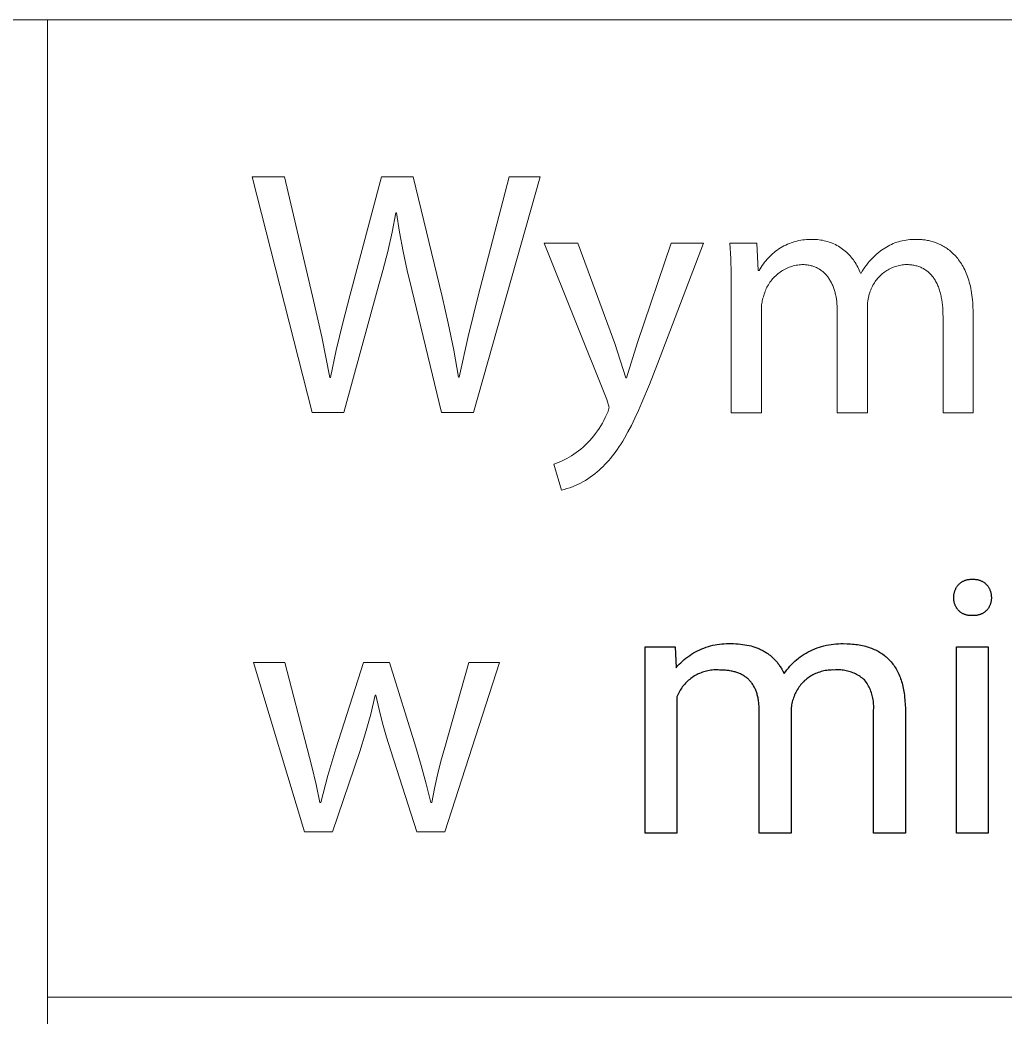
# Model space of a CAD drawing. Header units: millimetres. Extents: x 1383 to 4664, y -160 to 2132.
# Drawn here: x 4371.7 to 4464.2, y 113.3 to 206.8 of the extents above; entities that cross this region are included whole.
import ezdxf

# ---------------------------------------------------------------- set-up
doc = ezdxf.new("R2010")
doc.units = ezdxf.units.MM
doc.header["$MEASUREMENT"] = 0
doc.layers.add('Domyślny', color=7, linetype='Continuous', true_color=0x000000)

msp = doc.modelspace()

# ---------------------------------------------------------------- linework, layer by layer
at = {"layer": 'Domyślny', "color": 18, "lineweight": 15, "true_color": 0x000000}
for p, q in [((4660.842, 206.844), (3424.001, 206.844)), ((4374.302, -68.258), (4374.302, 206.847)), ((4399.141, 170.002), (4393.514, 192.138)), ((4393.514, 192.138), (4396.541, 192.138)), ((4396.541, 192.138), (4399.163, 180.939)), ((4402.681, 180.971), (4405.642, 192.138)), ((4405.642, 192.138), (4408.625, 192.138)), ((4408.625, 192.138), (4411.323, 180.906)), ((4420.545, 192.138), (4414.273, 170.002)), ((4414.7, 180.971), (4417.617, 192.138)), ((4417.617, 192.138), (4420.545, 192.138)), ((4406.986, 188.751), (4406.633, 186.931)), ((4407.062, 188.751), (4406.986, 188.751)), ((4407.342, 186.933), (4407.062, 188.751)), ((4406.633, 186.931), (4406.231, 185.122)), ((4407.674, 185.124), (4407.342, 186.933)), ((4444.982, 186.174), (4445.165, 186.203)), ((4445.165, 186.203), (4445.348, 186.226)), ((4445.348, 186.226), (4445.532, 186.242)), ((4445.532, 186.242), (4445.717, 186.252)), ((4445.717, 186.252), (4445.902, 186.256)), ((4445.902, 186.256), (4446.087, 186.254)), ((4446.087, 186.254), (4446.246, 186.253)), ((4446.246, 186.253), (4446.404, 186.247)), ((4446.404, 186.247), (4446.563, 186.236)), ((4446.563, 186.236), (4446.721, 186.219)), ((4446.721, 186.219), (4446.879, 186.197)), ((4446.879, 186.197), (4447.035, 186.169)), ((4454.692, 186.164), (4454.869, 186.195)), ((4454.869, 186.195), (4455.046, 186.22)), ((4455.046, 186.22), (4455.225, 186.239)), ((4455.225, 186.239), (4455.404, 186.252)), ((4455.404, 186.252), (4455.583, 186.258)), ((4455.583, 186.258), (4455.762, 186.259)), ((4455.762, 186.259), (4455.942, 186.254)), ((4455.942, 186.254), (4456.041, 186.253)), ((4456.041, 186.253), (4456.141, 186.25)), ((4456.141, 186.25), (4456.243, 186.245)), ((4456.243, 186.245), (4456.346, 186.237)), ((4456.346, 186.237), (4456.45, 186.228)), ((4456.45, 186.228), (4456.555, 186.216)), ((4456.555, 186.216), (4456.661, 186.201)), ((4456.661, 186.201), (4456.768, 186.185)), ((4456.768, 186.185), (4456.876, 186.165)), ((4426.798, 171.247), (4420.92, 185.899)), ((4420.92, 185.899), (4424.066, 185.899)), ((4424.066, 185.899), (4427.552, 176.503)), ((4429.66, 176.568), (4432.818, 185.899)), ((4435.866, 185.899), (4431.54, 174.569)), ((4432.818, 185.899), (4435.866, 185.899)), ((4438.409, 184.471), (4438.329, 185.904)), ((4438.329, 185.904), (4440.864, 185.904)), ((4440.864, 185.904), (4440.984, 183.326)), ((4442.631, 185.148), (4442.781, 185.257)), ((4442.781, 185.257), (4442.933, 185.361)), ((4442.933, 185.361), (4443.09, 185.46)), ((4443.09, 185.46), (4443.249, 185.554)), ((4443.249, 185.554), (4443.412, 185.642)), ((4443.412, 185.642), (4443.577, 185.724)), ((4443.577, 185.724), (4443.745, 185.801)), ((4443.745, 185.801), (4443.916, 185.872)), ((4443.916, 185.872), (4444.089, 185.938)), ((4444.089, 185.938), (4444.264, 185.997)), ((4444.264, 185.997), (4444.441, 186.05)), ((4444.441, 186.05), (4444.62, 186.098)), ((4444.62, 186.098), (4444.8, 186.139)), ((4444.8, 186.139), (4444.982, 186.174)), ((4447.035, 186.169), (4447.191, 186.136)), ((4447.191, 186.136), (4447.345, 186.098)), ((4447.345, 186.098), (4447.498, 186.055)), ((4447.498, 186.055), (4447.649, 186.007)), ((4447.649, 186.007), (4447.799, 185.953)), ((4447.799, 185.953), (4447.947, 185.894)), ((4447.947, 185.894), (4448.092, 185.831)), ((4448.092, 185.831), (4448.236, 185.762)), ((4448.236, 185.762), (4448.377, 185.689)), ((4448.377, 185.689), (4448.515, 185.61)), ((4448.515, 185.61), (4448.651, 185.527)), ((4448.651, 185.527), (4448.784, 185.44)), ((4448.784, 185.44), (4448.914, 185.348)), ((4448.914, 185.348), (4449.04, 185.252)), ((4449.04, 185.252), (4449.163, 185.152)), ((4452.567, 185.247), (4452.714, 185.35)), ((4452.714, 185.35), (4452.865, 185.447)), ((4452.865, 185.447), (4453.019, 185.54)), ((4453.019, 185.54), (4453.175, 185.627)), ((4453.175, 185.627), (4453.335, 185.709)), ((4453.335, 185.709), (4453.497, 185.786)), ((4453.497, 185.786), (4453.662, 185.857)), ((4453.662, 185.857), (4453.829, 185.922)), ((4453.829, 185.922), (4453.998, 185.982)), ((4453.998, 185.982), (4454.169, 186.037)), ((4454.169, 186.037), (4454.342, 186.085)), ((4454.342, 186.085), (4454.516, 186.128)), ((4454.516, 186.128), (4454.692, 186.164)), ((4456.876, 186.165), (4456.984, 186.143)), ((4456.984, 186.143), (4457.093, 186.119)), ((4457.093, 186.119), (4457.202, 186.092)), ((4457.202, 186.092), (4457.311, 186.061)), ((4457.311, 186.061), (4457.421, 186.029)), ((4457.421, 186.029), (4457.531, 185.993)), ((4457.531, 185.993), (4457.641, 185.954)), ((4457.641, 185.954), (4457.751, 185.912)), ((4457.751, 185.912), (4457.861, 185.868)), ((4457.861, 185.868), (4457.971, 185.82)), ((4457.971, 185.82), (4458.08, 185.769)), ((4458.08, 185.769), (4458.189, 185.714)), ((4458.189, 185.714), (4458.298, 185.656)), ((4458.298, 185.656), (4458.405, 185.595)), ((4458.405, 185.595), (4458.513, 185.53)), ((4458.513, 185.53), (4458.619, 185.462)), ((4458.619, 185.462), (4458.725, 185.39)), ((4458.725, 185.39), (4458.829, 185.315)), ((4458.829, 185.315), (4458.933, 185.236)), ((4406.231, 185.122), (4405.781, 183.324)), ((4408.058, 183.326), (4407.674, 185.124)), ((4438.453, 183.035), (4438.409, 184.471)), ((4441.702, 184.251), (4441.822, 184.392)), ((4441.822, 184.392), (4441.946, 184.529)), ((4441.946, 184.529), (4442.074, 184.662)), ((4442.074, 184.662), (4442.207, 184.791)), ((4442.207, 184.791), (4442.345, 184.915)), ((4442.345, 184.915), (4442.486, 185.034)), ((4442.486, 185.034), (4442.631, 185.148)), ((4449.163, 185.152), (4449.283, 185.047)), ((4449.283, 185.047), (4449.399, 184.938)), ((4449.399, 184.938), (4449.511, 184.826)), ((4449.511, 184.826), (4449.62, 184.71)), ((4449.62, 184.71), (4449.724, 184.59)), ((4449.724, 184.59), (4449.825, 184.466)), ((4449.825, 184.466), (4449.921, 184.34)), ((4449.921, 184.34), (4450.012, 184.21)), ((4451.427, 184.199), (4451.579, 184.369)), ((4451.579, 184.369), (4451.738, 184.535)), ((4451.738, 184.535), (4451.901, 184.695)), ((4451.901, 184.695), (4452.07, 184.849)), ((4452.07, 184.849), (4452.244, 184.997)), ((4452.244, 184.997), (4452.424, 185.14)), ((4452.424, 185.14), (4452.567, 185.247)), ((4458.933, 185.236), (4459.035, 185.153)), ((4459.035, 185.153), (4459.136, 185.066)), ((4459.136, 185.066), (4459.236, 184.975)), ((4459.236, 184.975), (4459.334, 184.88)), ((4459.334, 184.88), (4459.431, 184.781)), ((4459.431, 184.781), (4459.526, 184.678)), ((4459.526, 184.678), (4459.62, 184.571)), ((4459.62, 184.571), (4459.711, 184.46)), ((4459.711, 184.46), (4459.801, 184.344)), ((4459.801, 184.344), (4459.889, 184.224)), ((4441.093, 183.326), (4441.182, 183.488)), ((4441.182, 183.488), (4441.275, 183.648)), ((4441.275, 183.648), (4441.374, 183.804)), ((4441.374, 183.804), (4441.479, 183.957)), ((4441.479, 183.957), (4441.588, 184.106)), ((4441.588, 184.106), (4441.702, 184.251)), ((4443.402, 183.406), (4443.284, 183.337)), ((4443.523, 183.47), (4443.402, 183.406)), ((4443.645, 183.53), (4443.523, 183.47)), ((4443.77, 183.585), (4443.645, 183.53)), ((4443.896, 183.637), (4443.77, 183.585)), ((4444.025, 183.684), (4443.896, 183.637)), ((4444.154, 183.726), (4444.025, 183.684)), ((4444.285, 183.764), (4444.154, 183.726)), ((4444.418, 183.797), (4444.285, 183.764)), ((4444.551, 183.826), (4444.418, 183.797)), ((4444.685, 183.85), (4444.551, 183.826)), ((4444.821, 183.869), (4444.685, 183.85)), ((4444.956, 183.884), (4444.821, 183.869)), ((4445.092, 183.894), (4444.956, 183.884)), ((4445.195, 183.893), (4445.092, 183.894)), ((4445.296, 183.889), (4445.195, 183.893)), ((4445.395, 183.882), (4445.296, 183.889)), ((4445.493, 183.873), (4445.395, 183.882)), ((4445.59, 183.861), (4445.493, 183.873)), ((4445.684, 183.846), (4445.59, 183.861)), ((4445.777, 183.829), (4445.684, 183.846)), ((4445.869, 183.81), (4445.777, 183.829)), ((4445.959, 183.788), (4445.869, 183.81)), ((4446.047, 183.763), (4445.959, 183.788)), ((4446.133, 183.736), (4446.047, 183.763)), ((4446.218, 183.707), (4446.133, 183.736)), ((4446.302, 183.675), (4446.218, 183.707)), ((4446.384, 183.641), (4446.302, 183.675)), ((4446.464, 183.605), (4446.384, 183.641)), ((4446.542, 183.566), (4446.464, 183.605)), ((4446.619, 183.525), (4446.542, 183.566)), ((4446.695, 183.482), (4446.619, 183.525)), ((4446.769, 183.437), (4446.695, 183.482)), ((4446.841, 183.389), (4446.769, 183.437)), ((4446.911, 183.339), (4446.841, 183.389)), ((4450.012, 184.21), (4450.1, 184.077)), ((4450.1, 184.077), (4450.182, 183.941)), ((4450.182, 183.941), (4450.26, 183.803)), ((4450.26, 183.803), (4450.333, 183.661)), ((4450.333, 183.661), (4450.402, 183.518)), ((4450.402, 183.518), (4450.465, 183.372)), ((4450.757, 183.273), (4450.878, 183.467)), ((4450.878, 183.467), (4451.006, 183.657)), ((4451.006, 183.657), (4451.14, 183.842)), ((4451.14, 183.842), (4451.281, 184.023)), ((4451.281, 184.023), (4451.427, 184.199)), ((4453.182, 183.405), (4453.072, 183.34)), ((4453.294, 183.467), (4453.182, 183.405)), ((4453.408, 183.524), (4453.294, 183.467)), ((4453.524, 183.578), (4453.408, 183.524)), ((4453.641, 183.627), (4453.524, 183.578)), ((4453.76, 183.673), (4453.641, 183.627)), ((4453.881, 183.714), (4453.76, 183.673)), ((4454.003, 183.751), (4453.881, 183.714)), ((4454.126, 183.785), (4454.003, 183.751)), ((4454.25, 183.813), (4454.126, 183.785)), ((4454.375, 183.838), (4454.25, 183.813)), ((4454.501, 183.859), (4454.375, 183.838)), ((4454.628, 183.875), (4454.501, 183.859)), ((4454.755, 183.887), (4454.628, 183.875)), ((4454.882, 183.894), (4454.755, 183.887)), ((4454.991, 183.893), (4454.882, 183.894)), ((4455.098, 183.889), (4454.991, 183.893)), ((4455.203, 183.882), (4455.098, 183.889)), ((4455.306, 183.873), (4455.203, 183.882)), ((4455.408, 183.86), (4455.306, 183.873)), ((4455.507, 183.846), (4455.408, 183.86)), ((4455.605, 183.829), (4455.507, 183.846)), ((4455.702, 183.809), (4455.605, 183.829)), ((4455.796, 183.786), (4455.702, 183.809)), ((4455.889, 183.761), (4455.796, 183.786)), ((4455.98, 183.734), (4455.889, 183.761)), ((4456.069, 183.703), (4455.98, 183.734)), ((4456.156, 183.671), (4456.069, 183.703)), ((4456.242, 183.636), (4456.156, 183.671)), ((4456.326, 183.598), (4456.242, 183.636)), ((4456.408, 183.558), (4456.326, 183.598)), ((4456.488, 183.515), (4456.408, 183.558)), ((4456.567, 183.47), (4456.488, 183.515)), ((4456.644, 183.423), (4456.567, 183.47)), ((4456.719, 183.373), (4456.644, 183.423)), ((4459.889, 184.224), (4459.974, 184.1)), ((4459.974, 184.1), (4460.058, 183.971)), ((4460.058, 183.971), (4460.139, 183.837)), ((4460.139, 183.837), (4460.217, 183.699)), ((4460.217, 183.699), (4460.294, 183.556)), ((4460.294, 183.556), (4460.367, 183.409)), ((4460.367, 183.409), (4460.438, 183.256)), ((4405.781, 183.324), (4405.281, 181.539)), ((4408.494, 181.539), (4408.058, 183.326)), ((4438.46, 181.6), (4438.453, 183.035)), ((4440.984, 183.326), (4441.093, 183.326)), ((4442.26, 182.446), (4442.176, 182.339)), ((4442.348, 182.551), (4442.26, 182.446)), ((4442.439, 182.652), (4442.348, 182.551)), ((4442.534, 182.75), (4442.439, 182.652)), ((4442.632, 182.845), (4442.534, 182.75)), ((4442.733, 182.936), (4442.632, 182.845)), ((4442.838, 183.024), (4442.733, 182.936)), ((4442.945, 183.108), (4442.838, 183.024)), ((4443.056, 183.188), (4442.945, 183.108)), ((4443.169, 183.265), (4443.056, 183.188)), ((4443.284, 183.337), (4443.169, 183.265)), ((4446.98, 183.287), (4446.911, 183.339)), ((4447.047, 183.233), (4446.98, 183.287)), ((4447.113, 183.177), (4447.047, 183.233)), ((4447.177, 183.119), (4447.113, 183.177)), ((4447.24, 183.059), (4447.177, 183.119)), ((4447.301, 182.997), (4447.24, 183.059)), ((4447.36, 182.933), (4447.301, 182.997)), ((4447.417, 182.866), (4447.36, 182.933)), ((4447.474, 182.798), (4447.417, 182.866)), ((4447.528, 182.728), (4447.474, 182.798)), ((4447.581, 182.657), (4447.528, 182.728)), ((4447.632, 182.583), (4447.581, 182.657)), ((4447.681, 182.508), (4447.632, 182.583)), ((4447.729, 182.43), (4447.681, 182.508)), ((4450.465, 183.372), (4450.524, 183.224)), ((4450.524, 183.224), (4450.577, 183.075)), ((4450.577, 183.075), (4450.643, 183.075)), ((4450.643, 183.075), (4450.757, 183.273)), ((4452.12, 182.501), (4452.042, 182.401)), ((4452.202, 182.599), (4452.12, 182.501)), ((4452.287, 182.694), (4452.202, 182.599)), ((4452.375, 182.787), (4452.287, 182.694)), ((4452.466, 182.876), (4452.375, 182.787)), ((4452.561, 182.962), (4452.466, 182.876)), ((4452.658, 183.044), (4452.561, 182.962)), ((4452.758, 183.123), (4452.658, 183.044)), ((4452.86, 183.199), (4452.758, 183.123)), ((4452.965, 183.272), (4452.86, 183.199)), ((4453.072, 183.34), (4452.965, 183.272)), ((4456.792, 183.32), (4456.719, 183.373)), ((4456.864, 183.266), (4456.792, 183.32)), ((4456.934, 183.208), (4456.864, 183.266)), ((4457.002, 183.149), (4456.934, 183.208)), ((4457.068, 183.087), (4457.002, 183.149)), ((4457.133, 183.023), (4457.068, 183.087)), ((4457.196, 182.956), (4457.133, 183.023)), ((4457.257, 182.888), (4457.196, 182.956)), ((4457.317, 182.817), (4457.257, 182.888)), ((4457.375, 182.743), (4457.317, 182.817)), ((4457.431, 182.668), (4457.375, 182.743)), ((4457.485, 182.59), (4457.431, 182.668)), ((4457.538, 182.51), (4457.485, 182.59)), ((4457.589, 182.427), (4457.538, 182.51)), ((4460.438, 183.256), (4460.506, 183.099)), ((4460.506, 183.099), (4460.572, 182.937)), ((4460.572, 182.937), (4460.634, 182.769)), ((4460.634, 182.769), (4460.694, 182.597)), ((4460.694, 182.597), (4460.75, 182.42)), ((4405.281, 181.539), (4402.124, 170.002)), ((4411.28, 170.002), (4408.494, 181.539)), ((4438.46, 169.996), (4438.46, 181.6)), ((4441.698, 181.514), (4441.647, 181.388)), ((4441.754, 181.639), (4441.698, 181.514)), ((4441.814, 181.761), (4441.754, 181.639)), ((4441.878, 181.881), (4441.814, 181.761)), ((4441.947, 182), (4441.878, 181.881)), ((4442.019, 182.115), (4441.947, 182)), ((4442.095, 182.228), (4442.019, 182.115)), ((4442.176, 182.339), (4442.095, 182.228)), ((4447.776, 182.351), (4447.729, 182.43)), ((4447.82, 182.271), (4447.776, 182.351)), ((4447.864, 182.188), (4447.82, 182.271)), ((4447.905, 182.104), (4447.864, 182.188)), ((4447.945, 182.018), (4447.905, 182.104)), ((4447.983, 181.931), (4447.945, 182.018)), ((4448.02, 181.842), (4447.983, 181.931)), ((4448.055, 181.751), (4448.02, 181.842)), ((4448.088, 181.659), (4448.055, 181.751)), ((4448.12, 181.566), (4448.088, 181.659)), ((4448.15, 181.47), (4448.12, 181.566)), ((4451.547, 181.512), (4451.502, 181.393)), ((4451.595, 181.63), (4451.547, 181.512)), ((4451.648, 181.747), (4451.595, 181.63)), ((4451.704, 181.861), (4451.648, 181.747)), ((4451.764, 181.973), (4451.704, 181.861)), ((4451.828, 182.084), (4451.764, 181.973)), ((4451.896, 182.192), (4451.828, 182.084)), ((4451.967, 182.298), (4451.896, 182.192)), ((4452.042, 182.401), (4451.967, 182.298)), ((4457.638, 182.343), (4457.589, 182.427)), ((4457.686, 182.256), (4457.638, 182.343)), ((4457.731, 182.167), (4457.686, 182.256)), ((4457.775, 182.076), (4457.731, 182.167)), ((4457.818, 181.983), (4457.775, 182.076)), ((4457.859, 181.888), (4457.818, 181.983)), ((4457.898, 181.79), (4457.859, 181.888)), ((4457.935, 181.691), (4457.898, 181.79)), ((4457.971, 181.589), (4457.935, 181.691)), ((4458.005, 181.485), (4457.971, 181.589)), ((4460.75, 182.42), (4460.803, 182.237)), ((4460.803, 182.237), (4460.852, 182.049)), ((4460.852, 182.049), (4460.899, 181.856)), ((4460.899, 181.856), (4460.941, 181.657)), ((4460.941, 181.657), (4460.98, 181.453)), ((4399.163, 180.939), (4400.033, 177.125)), ((4402.001, 178.429), (4402.681, 180.971)), ((4411.323, 180.906), (4411.915, 178.394)), ((4413.765, 177.159), (4414.7, 180.971)), ((4441.407, 180.624), (4441.377, 180.497)), ((4441.44, 180.75), (4441.407, 180.624)), ((4441.478, 180.875), (4441.44, 180.75)), ((4441.52, 180.999), (4441.478, 180.875)), ((4441.557, 181.13), (4441.52, 180.999)), ((4441.6, 181.259), (4441.557, 181.13)), ((4441.647, 181.388), (4441.6, 181.259)), ((4448.178, 181.374), (4448.15, 181.47)), ((4448.205, 181.276), (4448.178, 181.374)), ((4448.23, 181.176), (4448.205, 181.276)), ((4448.254, 181.076), (4448.23, 181.176)), ((4448.276, 180.973), (4448.254, 181.076)), ((4448.296, 180.87), (4448.276, 180.973)), ((4448.332, 180.659), (4448.296, 180.87)), ((4448.362, 180.443), (4448.332, 180.659)), ((4451.31, 180.639), (4451.284, 180.478)), ((4451.34, 180.799), (4451.31, 180.639)), ((4451.376, 180.958), (4451.34, 180.799)), ((4451.417, 181.115), (4451.376, 180.958)), ((4451.462, 181.272), (4451.417, 181.115)), ((4451.502, 181.393), (4451.462, 181.272)), ((4458.037, 181.379), (4458.005, 181.485)), ((4458.068, 181.272), (4458.037, 181.379)), ((4458.097, 181.162), (4458.068, 181.272)), ((4458.124, 181.05), (4458.097, 181.162)), ((4458.15, 180.936), (4458.124, 181.05)), ((4458.173, 180.82), (4458.15, 180.936)), ((4458.216, 180.583), (4458.173, 180.82)), ((4458.253, 180.338), (4458.216, 180.583)), ((4460.98, 181.453), (4461.016, 181.243)), ((4461.016, 181.243), (4461.047, 181.028)), ((4461.047, 181.028), (4461.075, 180.807)), ((4461.075, 180.807), (4461.098, 180.581)), ((4461.098, 180.581), (4461.118, 180.348)), ((4441.294, 179.85), (4441.29, 179.72)), ((4441.29, 179.72), (4441.29, 179.589)), ((4441.302, 179.98), (4441.294, 179.85)), ((4441.314, 180.11), (4441.302, 179.98)), ((4441.331, 180.24), (4441.314, 180.11)), ((4441.352, 180.369), (4441.331, 180.24)), ((4441.377, 180.497), (4441.352, 180.369)), ((4448.384, 180.223), (4448.362, 180.443)), ((4448.401, 179.998), (4448.384, 180.223)), ((4448.411, 179.768), (4448.401, 179.998)), ((4448.414, 179.535), (4448.411, 179.768)), ((4451.238, 179.992), (4451.233, 179.83)), ((4451.233, 179.83), (4451.233, 169.996)), ((4451.248, 180.155), (4451.238, 179.992)), ((4451.264, 180.317), (4451.248, 180.155)), ((4451.284, 180.478), (4451.264, 180.317)), ((4458.282, 180.085), (4458.253, 180.338)), ((4458.305, 179.824), (4458.282, 180.085)), ((4458.322, 179.556), (4458.305, 179.824)), ((4461.118, 180.348), (4461.133, 180.11)), ((4461.133, 180.11), (4461.144, 179.866)), ((4461.144, 179.866), (4461.151, 179.616)), ((4441.29, 179.589), (4441.29, 169.996)), ((4448.414, 169.996), (4448.414, 179.535)), ((4458.331, 179.281), (4458.322, 179.556)), ((4458.335, 178.999), (4458.331, 179.281)), ((4458.335, 169.996), (4458.335, 178.999)), ((4461.151, 179.616), (4461.153, 179.36)), ((4461.153, 179.36), (4461.153, 169.996)), ((4401.396, 175.868), (4402.001, 178.429)), ((4411.915, 178.394), (4412.429, 175.866)), ((4400.033, 177.125), (4400.802, 173.29)), ((4412.93, 173.323), (4413.765, 177.159)), ((4427.552, 176.503), (4428.568, 173.258)), ((4428.633, 173.258), (4429.66, 176.568)), ((4400.867, 173.29), (4401.396, 175.868)), ((4412.429, 175.866), (4412.864, 173.323)), ((4431.54, 174.569), (4430.79, 172.646)), ((4400.802, 173.29), (4400.867, 173.29)), ((4412.864, 173.323), (4412.93, 173.323)), ((4428.568, 173.258), (4428.633, 173.258)), ((4430.79, 172.646), (4430.087, 170.953)), ((4426.995, 170.493), (4426.798, 171.247)), ((4426.942, 170.229), (4426.959, 170.295)), ((4426.959, 170.295), (4426.973, 170.36)), ((4426.973, 170.36), (4426.985, 170.427)), ((4426.985, 170.427), (4426.995, 170.493)), ((4430.087, 170.953), (4429.749, 170.188)), ((4402.124, 170.002), (4399.141, 170.002)), ((4414.273, 170.002), (4411.28, 170.002)), ((4426.512, 169.272), (4426.643, 169.531)), ((4426.643, 169.531), (4426.765, 169.794)), ((4426.765, 169.794), (4426.797, 169.853)), ((4426.797, 169.853), (4426.826, 169.914)), ((4426.826, 169.914), (4426.854, 169.975)), ((4426.854, 169.975), (4426.879, 170.038)), ((4426.879, 170.038), (4426.902, 170.101)), ((4426.902, 170.101), (4426.923, 170.165)), ((4426.923, 170.165), (4426.942, 170.229)), ((4429.418, 169.473), (4429.091, 168.807)), ((4429.749, 170.188), (4429.418, 169.473)), ((4441.29, 169.996), (4438.46, 169.996)), ((4451.233, 169.996), (4448.414, 169.996)), ((4461.153, 169.996), (4458.335, 169.996)), ((4425.906, 168.284), (4426.07, 168.523)), ((4426.07, 168.523), (4426.225, 168.768)), ((4426.225, 168.768), (4426.373, 169.018)), ((4426.373, 169.018), (4426.512, 169.272)), ((4429.091, 168.807), (4428.767, 168.187)), ((4425.178, 167.382), (4425.371, 167.598)), ((4425.371, 167.598), (4425.557, 167.821)), ((4425.557, 167.821), (4425.736, 168.05)), ((4425.736, 168.05), (4425.906, 168.284)), ((4428.445, 167.61), (4428.284, 167.338)), ((4428.767, 168.187), (4428.445, 167.61)), ((4424.133, 166.415), (4424.34, 166.582)), ((4424.34, 166.582), (4424.559, 166.771)), ((4424.559, 166.771), (4424.772, 166.968)), ((4424.772, 166.968), (4424.978, 167.172)), ((4424.978, 167.172), (4425.178, 167.382)), ((4427.797, 166.581), (4427.633, 166.347)), ((4427.96, 166.824), (4427.797, 166.581)), ((4428.122, 167.076), (4427.96, 166.824)), ((4428.284, 167.338), (4428.122, 167.076)), ((4422.787, 165.572), (4423.023, 165.693)), ((4423.023, 165.693), (4423.255, 165.822)), ((4423.255, 165.822), (4423.482, 165.958)), ((4423.482, 165.958), (4423.704, 166.103)), ((4423.704, 166.103), (4423.922, 166.255)), ((4423.922, 166.255), (4424.133, 166.415)), ((4427.133, 165.699), (4426.963, 165.5)), ((4427.302, 165.907), (4427.133, 165.699)), ((4427.468, 166.123), (4427.302, 165.907)), ((4427.633, 166.347), (4427.468, 166.123)), ((4421.805, 165.172), (4422.055, 165.259)), ((4422.526, 162.736), (4421.805, 165.172)), ((4422.055, 165.259), (4422.303, 165.355)), ((4422.303, 165.355), (4422.547, 165.459)), ((4422.547, 165.459), (4422.787, 165.572)), ((4426.26, 164.778), (4426.077, 164.615)), ((4426.439, 164.948), (4426.26, 164.778)), ((4426.616, 165.125), (4426.439, 164.948)), ((4426.791, 165.309), (4426.616, 165.125)), ((4426.963, 165.5), (4426.791, 165.309)), ((4425.008, 163.786), (4424.778, 163.643)), ((4425.233, 163.937), (4425.008, 163.786)), ((4425.452, 164.096), (4425.233, 163.937)), ((4425.667, 164.261), (4425.452, 164.096)), ((4425.875, 164.435), (4425.667, 164.261)), ((4426.077, 164.615), (4425.875, 164.435)), ((4422.789, 162.802), (4422.526, 162.736)), ((4423.049, 162.876), (4422.789, 162.802)), ((4423.307, 162.96), (4423.049, 162.876)), ((4423.561, 163.052), (4423.307, 162.96)), ((4423.812, 163.154), (4423.561, 163.052)), ((4424.06, 163.263), (4423.812, 163.154)), ((4424.304, 163.382), (4424.06, 163.263)), ((4424.543, 163.508), (4424.304, 163.382)), ((4424.778, 163.643), (4424.543, 163.508)), ((4398.417, 130.663), (4393.62, 146.56)), ((4393.62, 146.56), (4396.581, 146.56)), ((4396.581, 146.56), (4398.668, 138.486)), ((4401.367, 138.453), (4403.967, 146.56)), ((4403.967, 146.56), (4406.393, 146.56)), ((4406.393, 146.56), (4408.851, 138.617)), ((4411.582, 138.584), (4413.844, 146.56)), ((4416.707, 146.56), (4411.582, 130.663)), ((4413.844, 146.56), (4416.707, 146.56)), ((4405.049, 143.479), (4404.629, 141.707)), ((4405.114, 143.479), (4405.049, 143.479)), ((4405.414, 142.159), (4405.114, 143.479)), ((4404.629, 141.707), (4404.148, 139.951)), ((4405.749, 140.849), (4405.414, 142.159)), ((4406.119, 139.547), (4405.749, 140.849)), ((4404.148, 139.951), (4403.606, 138.213)), ((4406.524, 138.256), (4406.119, 139.547)), ((4398.668, 138.486), (4399.11, 136.81)), ((4408.851, 138.617), (4409.374, 136.901)), ((4411.226, 137.308), (4411.582, 138.584)), ((4400.618, 135.952), (4401.367, 138.453)), ((4403.606, 138.213), (4401.039, 130.663)), ((4408.96, 130.663), (4406.524, 138.256)), ((4399.11, 136.81), (4399.511, 135.123)), ((4409.374, 136.901), (4409.848, 135.17)), ((4410.905, 136.022), (4411.226, 137.308)), ((4399.957, 133.427), (4400.618, 135.952)), ((4410.619, 134.728), (4410.905, 136.022)), ((4399.511, 135.123), (4399.87, 133.427)), ((4409.848, 135.17), (4410.271, 133.427)), ((4410.37, 133.427), (4410.619, 134.728)), ((4399.87, 133.427), (4399.957, 133.427)), ((4410.271, 133.427), (4410.37, 133.427)), ((4401.039, 130.663), (4398.417, 130.663)), ((4411.582, 130.663), (4408.96, 130.663)), ((4374.302, 115.158), (4660.846, 115.158))]:
    msp.add_line(p, q, dxfattribs=at)
at = {"layer": 'Domyślny'}
for p, q in [((4459.497, 153.406), (4459.522, 153.461)), ((4459.522, 153.461), (4459.549, 153.515)), ((4459.549, 153.515), (4459.578, 153.568)), ((4459.578, 153.568), (4459.609, 153.62)), ((4459.609, 153.62), (4459.642, 153.671)), ((4459.642, 153.671), (4459.676, 153.721)), ((4459.676, 153.721), (4459.712, 153.769)), ((4459.712, 153.769), (4459.75, 153.817)), ((4459.75, 153.817), (4459.789, 153.863)), ((4459.789, 153.863), (4459.83, 153.904)), ((4459.83, 153.904), (4459.872, 153.943)), ((4459.872, 153.943), (4459.916, 153.981)), ((4459.916, 153.981), (4459.961, 154.017)), ((4459.961, 154.017), (4460.008, 154.052)), ((4460.008, 154.052), (4460.055, 154.085)), ((4460.055, 154.085), (4460.104, 154.116)), ((4460.104, 154.116), (4460.154, 154.146)), ((4460.154, 154.146), (4460.205, 154.174)), ((4460.205, 154.174), (4460.256, 154.2)), ((4460.256, 154.2), (4460.309, 154.224)), ((4460.309, 154.224), (4460.362, 154.246)), ((4460.362, 154.246), (4460.417, 154.267)), ((4460.417, 154.267), (4460.471, 154.286)), ((4460.471, 154.286), (4460.527, 154.302)), ((4460.527, 154.302), (4460.583, 154.317)), ((4460.583, 154.317), (4460.639, 154.33)), ((4460.639, 154.33), (4460.696, 154.341)), ((4460.696, 154.341), (4460.753, 154.35)), ((4460.753, 154.35), (4460.811, 154.357)), ((4460.811, 154.357), (4460.869, 154.361)), ((4460.869, 154.361), (4460.927, 154.364)), ((4460.927, 154.364), (4460.985, 154.365)), ((4460.985, 154.365), (4461.042, 154.364)), ((4461.042, 154.364), (4461.1, 154.361)), ((4461.1, 154.361), (4461.158, 154.364)), ((4461.158, 154.364), (4461.217, 154.365)), ((4461.217, 154.365), (4461.275, 154.364)), ((4461.275, 154.364), (4461.333, 154.361)), ((4461.333, 154.361), (4461.391, 154.356)), ((4461.391, 154.356), (4461.449, 154.349)), ((4461.449, 154.349), (4461.506, 154.34)), ((4461.506, 154.34), (4461.563, 154.329)), ((4461.563, 154.329), (4461.62, 154.316)), ((4461.62, 154.316), (4461.676, 154.302)), ((4461.676, 154.302), (4461.732, 154.285)), ((4461.732, 154.285), (4461.787, 154.266)), ((4461.787, 154.266), (4461.841, 154.246)), ((4461.841, 154.246), (4461.895, 154.223)), ((4461.895, 154.223), (4461.948, 154.199)), ((4461.948, 154.199), (4462, 154.173)), ((4462, 154.173), (4462.051, 154.145)), ((4462.051, 154.145), (4462.101, 154.116)), ((4462.101, 154.116), (4462.15, 154.084)), ((4462.15, 154.084), (4462.198, 154.051)), ((4462.198, 154.051), (4462.245, 154.017)), ((4462.245, 154.017), (4462.29, 153.98)), ((4462.29, 153.98), (4462.335, 153.943)), ((4462.335, 153.943), (4462.378, 153.903)), ((4462.378, 153.903), (4462.419, 153.863)), ((4462.419, 153.863), (4462.459, 153.817)), ((4462.459, 153.817), (4462.497, 153.77)), ((4462.497, 153.77), (4462.533, 153.722)), ((4462.533, 153.722), (4462.568, 153.672)), ((4462.568, 153.672), (4462.601, 153.621)), ((4462.601, 153.621), (4462.633, 153.569)), ((4462.633, 153.569), (4462.662, 153.516)), ((4462.662, 153.516), (4462.69, 153.462)), ((4462.69, 153.462), (4462.715, 153.408)), ((4459.345, 152.585), (4459.346, 152.642)), ((4459.346, 152.528), (4459.345, 152.585)), ((4459.346, 152.702), (4459.347, 152.763)), ((4459.346, 152.642), (4459.346, 152.702)), ((4459.349, 152.47), (4459.346, 152.528)), ((4459.347, 152.763), (4459.351, 152.823)), ((4459.351, 152.823), (4459.356, 152.883)), ((4459.356, 152.883), (4459.364, 152.943)), ((4459.364, 152.943), (4459.373, 153.003)), ((4459.373, 153.003), (4459.385, 153.062)), ((4459.385, 153.062), (4459.399, 153.121)), ((4459.399, 153.121), (4459.414, 153.179)), ((4459.414, 153.179), (4459.432, 153.237)), ((4459.432, 153.237), (4459.452, 153.294)), ((4459.452, 153.294), (4459.473, 153.351)), ((4459.473, 153.351), (4459.497, 153.406)), ((4462.715, 153.408), (4462.739, 153.352)), ((4462.739, 153.352), (4462.761, 153.295)), ((4462.761, 153.295), (4462.781, 153.238)), ((4462.781, 153.238), (4462.799, 153.18)), ((4462.799, 153.18), (4462.815, 153.122)), ((4462.815, 153.122), (4462.829, 153.063)), ((4462.829, 153.063), (4462.841, 153.004)), ((4462.841, 153.004), (4462.851, 152.944)), ((4462.851, 152.944), (4462.859, 152.884)), ((4462.859, 152.884), (4462.864, 152.823)), ((4462.864, 152.823), (4462.868, 152.763)), ((4462.869, 152.527), (4462.865, 152.47)), ((4462.868, 152.763), (4462.869, 152.702)), ((4462.869, 152.702), (4462.869, 152.642)), ((4462.869, 152.642), (4462.87, 152.585)), ((4462.87, 152.585), (4462.869, 152.527)), ((4459.354, 152.413), (4459.349, 152.47)), ((4459.361, 152.357), (4459.354, 152.413)), ((4459.37, 152.3), (4459.361, 152.357)), ((4459.38, 152.244), (4459.37, 152.3)), ((4459.392, 152.188), (4459.38, 152.244)), ((4459.407, 152.133), (4459.392, 152.188)), ((4459.423, 152.078), (4459.407, 152.133)), ((4459.441, 152.024), (4459.423, 152.078)), ((4459.46, 151.97), (4459.441, 152.024)), ((4459.482, 151.917), (4459.46, 151.97)), ((4459.505, 151.865), (4459.482, 151.917)), ((4459.53, 151.813), (4459.505, 151.865)), ((4459.557, 151.763), (4459.53, 151.813)), ((4459.585, 151.713), (4459.557, 151.763)), ((4459.615, 151.665), (4459.585, 151.713)), ((4459.647, 151.617), (4459.615, 151.665)), ((4459.68, 151.57), (4459.647, 151.617)), ((4459.715, 151.525), (4459.68, 151.57)), ((4462.529, 151.57), (4462.494, 151.525)), ((4462.563, 151.616), (4462.529, 151.57)), ((4462.595, 151.664), (4462.563, 151.616)), ((4462.625, 151.712), (4462.595, 151.664)), ((4462.654, 151.762), (4462.625, 151.712)), ((4462.681, 151.812), (4462.654, 151.762)), ((4462.707, 151.864), (4462.681, 151.812)), ((4462.73, 151.916), (4462.707, 151.864)), ((4462.752, 151.969), (4462.73, 151.916)), ((4462.772, 152.022), (4462.752, 151.969)), ((4462.791, 152.077), (4462.772, 152.022)), ((4462.807, 152.132), (4462.791, 152.077)), ((4462.821, 152.187), (4462.807, 152.132)), ((4462.834, 152.243), (4462.821, 152.187)), ((4462.845, 152.299), (4462.834, 152.243)), ((4462.854, 152.356), (4462.845, 152.299)), ((4462.861, 152.413), (4462.854, 152.356)), ((4462.865, 152.47), (4462.861, 152.413)), ((4459.751, 151.481), (4459.715, 151.525)), ((4459.789, 151.438), (4459.751, 151.481)), ((4459.83, 151.398), (4459.789, 151.438)), ((4459.874, 151.36), (4459.83, 151.398)), ((4459.918, 151.323), (4459.874, 151.36)), ((4459.964, 151.288), (4459.918, 151.323)), ((4460.01, 151.254), (4459.964, 151.288)), ((4460.058, 151.222), (4460.01, 151.254)), ((4460.107, 151.192), (4460.058, 151.222)), ((4460.157, 151.163), (4460.107, 151.192)), ((4460.208, 151.136), (4460.157, 151.163)), ((4460.26, 151.111), (4460.208, 151.136)), ((4460.312, 151.088), (4460.26, 151.111)), ((4460.366, 151.066), (4460.312, 151.088)), ((4460.42, 151.046), (4460.366, 151.066)), ((4460.474, 151.028), (4460.42, 151.046)), ((4460.53, 151.012), (4460.474, 151.028)), ((4460.586, 150.998), (4460.53, 151.012)), ((4460.642, 150.985), (4460.586, 150.998)), ((4460.698, 150.975), (4460.642, 150.985)), ((4460.755, 150.967), (4460.698, 150.975)), ((4460.813, 150.96), (4460.755, 150.967)), ((4460.87, 150.955), (4460.813, 150.96)), ((4460.928, 150.953), (4460.87, 150.955)), ((4460.985, 150.952), (4460.928, 150.953)), ((4461.043, 150.953), (4460.985, 150.952)), ((4461.1, 150.957), (4461.043, 150.953)), ((4461.158, 150.954), (4461.1, 150.957)), ((4461.216, 150.952), (4461.158, 150.954)), ((4461.274, 150.953), (4461.216, 150.952)), ((4461.331, 150.956), (4461.274, 150.953)), ((4461.389, 150.961), (4461.331, 150.956)), ((4461.447, 150.967), (4461.389, 150.961)), ((4461.504, 150.976), (4461.447, 150.967)), ((4461.561, 150.986), (4461.504, 150.976)), ((4461.617, 150.998), (4461.561, 150.986)), ((4461.673, 151.013), (4461.617, 150.998)), ((4461.729, 151.029), (4461.673, 151.013)), ((4461.784, 151.047), (4461.729, 151.029)), ((4461.838, 151.067), (4461.784, 151.047)), ((4461.892, 151.088), (4461.838, 151.067)), ((4461.945, 151.112), (4461.892, 151.088)), ((4461.997, 151.137), (4461.945, 151.112)), ((4462.048, 151.164), (4461.997, 151.137)), ((4462.098, 151.192), (4462.048, 151.164)), ((4462.147, 151.223), (4462.098, 151.192)), ((4462.196, 151.255), (4462.147, 151.223)), ((4462.243, 151.288), (4462.196, 151.255)), ((4462.289, 151.323), (4462.243, 151.288)), ((4462.333, 151.36), (4462.289, 151.323)), ((4462.377, 151.398), (4462.333, 151.36)), ((4462.419, 151.438), (4462.377, 151.398)), ((4462.457, 151.481), (4462.419, 151.438)), ((4462.494, 151.525), (4462.457, 151.481)), ((4430.385, 130.532), (4430.385, 148.017)), ((4430.385, 148.017), (4433.202, 148.017)), ((4433.202, 148.017), (4433.282, 146.066)), ((4435.505, 147.749), (4435.703, 147.836)), ((4435.703, 147.836), (4435.904, 147.916)), ((4435.904, 147.916), (4436.107, 147.989)), ((4436.107, 147.989), (4436.313, 148.055)), ((4436.313, 148.055), (4436.521, 148.115)), ((4436.521, 148.115), (4436.731, 148.167)), ((4436.731, 148.167), (4436.942, 148.212)), ((4436.942, 148.212), (4437.155, 148.25)), ((4437.155, 148.25), (4437.369, 148.281)), ((4437.369, 148.281), (4437.584, 148.305)), ((4437.584, 148.305), (4437.8, 148.321)), ((4437.8, 148.321), (4438.016, 148.33)), ((4438.016, 148.33), (4438.232, 148.332)), ((4438.232, 148.332), (4438.448, 148.326)), ((4438.448, 148.326), (4438.674, 148.324)), ((4438.674, 148.324), (4438.896, 148.315)), ((4438.896, 148.315), (4439.113, 148.302)), ((4439.113, 148.302), (4439.325, 148.282)), ((4439.325, 148.282), (4439.533, 148.258)), ((4439.533, 148.258), (4439.736, 148.228)), ((4439.736, 148.228), (4439.935, 148.192)), ((4439.935, 148.192), (4440.129, 148.151)), ((4440.129, 148.151), (4440.318, 148.104)), ((4440.318, 148.104), (4440.503, 148.052)), ((4440.503, 148.052), (4440.684, 147.994)), ((4440.684, 147.994), (4440.772, 147.963)), ((4440.772, 147.963), (4440.86, 147.931)), ((4440.86, 147.931), (4440.946, 147.898)), ((4440.946, 147.898), (4441.031, 147.863)), ((4441.031, 147.863), (4441.115, 147.826)), ((4441.115, 147.826), (4441.198, 147.789)), ((4446.091, 147.751), (4446.301, 147.84)), ((4446.301, 147.84), (4446.513, 147.922)), ((4446.513, 147.922), (4446.729, 147.997)), ((4446.729, 147.997), (4446.946, 148.064)), ((4446.946, 148.064), (4447.166, 148.124)), ((4447.166, 148.124), (4447.388, 148.176)), ((4447.388, 148.176), (4447.611, 148.221)), ((4447.611, 148.221), (4447.836, 148.258)), ((4447.836, 148.258), (4448.062, 148.287)), ((4448.062, 148.287), (4448.289, 148.309)), ((4448.289, 148.309), (4448.517, 148.322)), ((4448.517, 148.322), (4448.744, 148.328)), ((4448.744, 148.328), (4448.972, 148.326)), ((4448.972, 148.326), (4449.325, 148.32)), ((4449.325, 148.32), (4449.497, 148.313)), ((4449.497, 148.313), (4449.666, 148.303)), ((4449.666, 148.303), (4449.833, 148.289)), ((4449.833, 148.289), (4449.997, 148.273)), ((4449.997, 148.273), (4450.158, 148.253)), ((4450.158, 148.253), (4450.317, 148.231)), ((4450.317, 148.231), (4450.472, 148.206)), ((4450.472, 148.206), (4450.625, 148.178)), ((4450.625, 148.178), (4450.775, 148.146)), ((4450.775, 148.146), (4450.923, 148.112)), ((4450.923, 148.112), (4451.067, 148.075)), ((4451.067, 148.075), (4451.209, 148.035)), ((4451.209, 148.035), (4451.349, 147.992)), ((4451.349, 147.992), (4451.485, 147.946)), ((4451.485, 147.946), (4451.619, 147.897)), ((4451.619, 147.897), (4451.75, 147.845)), ((4451.75, 147.845), (4451.878, 147.79)), ((4459.588, 130.532), (4459.588, 148.017)), ((4459.588, 148.017), (4462.567, 148.017)), ((4462.567, 148.017), (4462.567, 130.532)), ((4434.047, 146.827), (4434.215, 146.964)), ((4434.215, 146.964), (4434.387, 147.094)), ((4434.387, 147.094), (4434.564, 147.219)), ((4434.564, 147.219), (4434.745, 147.338)), ((4434.745, 147.338), (4434.929, 147.45)), ((4434.929, 147.45), (4435.118, 147.556)), ((4435.118, 147.556), (4435.31, 147.656)), ((4435.31, 147.656), (4435.505, 147.749)), ((4441.198, 147.789), (4441.28, 147.75)), ((4441.28, 147.75), (4441.36, 147.709)), ((4441.36, 147.709), (4441.44, 147.667)), ((4441.44, 147.667), (4441.518, 147.624)), ((4441.518, 147.624), (4441.595, 147.579)), ((4441.595, 147.579), (4441.671, 147.533)), ((4441.671, 147.533), (4441.746, 147.486)), ((4441.746, 147.486), (4441.82, 147.437)), ((4441.82, 147.437), (4441.892, 147.387)), ((4441.892, 147.387), (4441.964, 147.336)), ((4441.964, 147.336), (4442.034, 147.283)), ((4442.034, 147.283), (4442.103, 147.229)), ((4442.103, 147.229), (4442.171, 147.173)), ((4442.171, 147.173), (4442.238, 147.116)), ((4442.238, 147.116), (4442.304, 147.058)), ((4442.304, 147.058), (4442.368, 146.998)), ((4442.368, 146.998), (4442.432, 146.937)), ((4442.432, 146.937), (4442.494, 146.875)), ((4444.598, 146.81), (4444.768, 146.949)), ((4444.768, 146.949), (4444.942, 147.081)), ((4444.942, 147.081), (4445.121, 147.208)), ((4445.121, 147.208), (4445.304, 147.329)), ((4445.304, 147.329), (4445.491, 147.443)), ((4445.491, 147.443), (4445.682, 147.551)), ((4445.682, 147.551), (4445.885, 147.655)), ((4445.885, 147.655), (4446.091, 147.751)), ((4451.878, 147.79), (4452.003, 147.732)), ((4452.003, 147.732), (4452.126, 147.671)), ((4452.126, 147.671), (4452.246, 147.607)), ((4452.246, 147.607), (4452.363, 147.54)), ((4452.363, 147.54), (4452.477, 147.47)), ((4452.477, 147.47), (4452.589, 147.397)), ((4452.589, 147.397), (4452.698, 147.322)), ((4452.698, 147.322), (4452.804, 147.243)), ((4452.804, 147.243), (4452.908, 147.161)), ((4452.908, 147.161), (4453.008, 147.076)), ((4453.008, 147.076), (4453.106, 146.989)), ((4453.106, 146.989), (4453.201, 146.898)), ((4453.201, 146.898), (4453.294, 146.804)), ((4433.282, 146.066), (4433.424, 146.228)), ((4433.424, 146.228), (4433.572, 146.386)), ((4433.572, 146.386), (4433.726, 146.538)), ((4433.726, 146.538), (4433.884, 146.686)), ((4433.884, 146.686), (4434.047, 146.827)), ((4442.494, 146.875), (4442.555, 146.811)), ((4442.555, 146.811), (4442.615, 146.746)), ((4442.615, 146.746), (4442.674, 146.68)), ((4442.674, 146.68), (4442.732, 146.612)), ((4442.732, 146.612), (4442.789, 146.542)), ((4442.789, 146.542), (4442.844, 146.472)), ((4442.844, 146.472), (4442.898, 146.4)), ((4442.898, 146.4), (4442.952, 146.326)), ((4442.952, 146.326), (4443.004, 146.252)), ((4443.004, 146.252), (4443.055, 146.175)), ((4443.055, 146.175), (4443.105, 146.098)), ((4443.105, 146.098), (4443.153, 146.019)), ((4443.153, 146.019), (4443.201, 145.939)), ((4443.682, 145.869), (4443.822, 146.038)), ((4443.822, 146.038), (4443.966, 146.203)), ((4443.966, 146.203), (4444.117, 146.363)), ((4444.117, 146.363), (4444.272, 146.517)), ((4444.272, 146.517), (4444.432, 146.666)), ((4444.432, 146.666), (4444.598, 146.81)), ((4453.294, 146.804), (4453.383, 146.708)), ((4453.383, 146.708), (4453.47, 146.608)), ((4453.47, 146.608), (4453.554, 146.506)), ((4453.554, 146.506), (4453.636, 146.4)), ((4453.636, 146.4), (4453.714, 146.292)), ((4453.714, 146.292), (4453.79, 146.18)), ((4453.79, 146.18), (4453.864, 146.066)), ((4453.864, 146.066), (4453.934, 145.948)), ((4434.672, 145.06), (4434.564, 144.976)), ((4434.782, 145.14), (4434.672, 145.06)), ((4434.896, 145.217), (4434.782, 145.14)), ((4435.012, 145.29), (4434.896, 145.217)), ((4435.13, 145.358), (4435.012, 145.29)), ((4435.251, 145.423), (4435.13, 145.358)), ((4435.373, 145.483), (4435.251, 145.423)), ((4435.498, 145.539), (4435.373, 145.483)), ((4435.625, 145.591), (4435.498, 145.539)), ((4435.753, 145.639), (4435.625, 145.591)), ((4435.883, 145.682), (4435.753, 145.639)), ((4436.014, 145.72), (4435.883, 145.682)), ((4436.147, 145.754), (4436.014, 145.72)), ((4436.281, 145.783), (4436.147, 145.754)), ((4436.415, 145.808), (4436.281, 145.783)), ((4436.551, 145.828), (4436.415, 145.808)), ((4436.686, 145.844), (4436.551, 145.828)), ((4436.823, 145.855), (4436.686, 145.844)), ((4436.96, 145.861), (4436.823, 145.855)), ((4437.096, 145.862), (4436.96, 145.861)), ((4437.233, 145.859), (4437.096, 145.862)), ((4437.37, 145.851), (4437.233, 145.859)), ((4437.599, 145.847), (4437.37, 145.851)), ((4437.71, 145.842), (4437.599, 145.847)), ((4437.82, 145.836), (4437.71, 145.842)), ((4437.928, 145.827), (4437.82, 145.836)), ((4438.034, 145.817), (4437.928, 145.827)), ((4438.139, 145.805), (4438.034, 145.817)), ((4438.241, 145.791), (4438.139, 145.805)), ((4438.342, 145.775), (4438.241, 145.791)), ((4438.441, 145.757), (4438.342, 145.775)), ((4438.538, 145.738), (4438.441, 145.757)), ((4438.633, 145.716), (4438.538, 145.738)), ((4438.727, 145.693), (4438.633, 145.716)), ((4438.819, 145.668), (4438.727, 145.693)), ((4438.909, 145.641), (4438.819, 145.668)), ((4438.997, 145.612), (4438.909, 145.641)), ((4439.083, 145.581), (4438.997, 145.612)), ((4439.167, 145.548), (4439.083, 145.581)), ((4439.25, 145.514), (4439.167, 145.548)), ((4439.331, 145.477), (4439.25, 145.514)), ((4439.41, 145.439), (4439.331, 145.477)), ((4439.487, 145.399), (4439.41, 145.439)), ((4439.562, 145.357), (4439.487, 145.399)), ((4439.636, 145.313), (4439.562, 145.357)), ((4439.707, 145.267), (4439.636, 145.313)), ((4439.777, 145.219), (4439.707, 145.267)), ((4439.845, 145.17), (4439.777, 145.219)), ((4439.912, 145.119), (4439.845, 145.17)), ((4439.976, 145.065), (4439.912, 145.119)), ((4440.039, 145.01), (4439.976, 145.065)), ((4443.201, 145.939), (4443.247, 145.857)), ((4443.247, 145.857), (4443.336, 145.69)), ((4443.336, 145.69), (4443.421, 145.517)), ((4443.421, 145.517), (4443.549, 145.695)), ((4443.549, 145.695), (4443.682, 145.869)), ((4445.561, 145.028), (4445.455, 144.942)), ((4445.67, 145.11), (4445.561, 145.028)), ((4445.782, 145.187), (4445.67, 145.11)), ((4445.897, 145.261), (4445.782, 145.187)), ((4446.014, 145.331), (4445.897, 145.261)), ((4446.133, 145.397), (4446.014, 145.331)), ((4446.255, 145.459), (4446.133, 145.397)), ((4446.379, 145.516), (4446.255, 145.459)), ((4446.504, 145.569), (4446.379, 145.516)), ((4446.632, 145.618), (4446.504, 145.569)), ((4446.761, 145.662), (4446.632, 145.618)), ((4446.891, 145.702), (4446.761, 145.662)), ((4447.023, 145.737), (4446.891, 145.702)), ((4447.156, 145.768), (4447.023, 145.737)), ((4447.289, 145.793), (4447.156, 145.768)), ((4447.424, 145.815), (4447.289, 145.793)), ((4447.56, 145.831), (4447.424, 145.815)), ((4447.695, 145.843), (4447.56, 145.831)), ((4447.832, 145.85), (4447.695, 145.843)), ((4447.968, 145.853), (4447.832, 145.85)), ((4448.104, 145.851), (4447.968, 145.853)), ((4448.233, 145.861), (4448.104, 145.851)), ((4448.362, 145.868), (4448.233, 145.861)), ((4448.491, 145.869), (4448.362, 145.868)), ((4448.62, 145.867), (4448.491, 145.869)), ((4448.749, 145.859), (4448.62, 145.867)), ((4448.878, 145.848), (4448.749, 145.859)), ((4449.006, 145.832), (4448.878, 145.848)), ((4449.133, 145.811), (4449.006, 145.832)), ((4449.26, 145.786), (4449.133, 145.811)), ((4449.386, 145.757), (4449.26, 145.786)), ((4449.511, 145.724), (4449.386, 145.757)), ((4449.634, 145.686), (4449.511, 145.724)), ((4449.756, 145.644), (4449.634, 145.686)), ((4449.877, 145.598), (4449.756, 145.644)), ((4449.996, 145.547), (4449.877, 145.598)), ((4450.113, 145.493), (4449.996, 145.547)), ((4450.228, 145.434), (4450.113, 145.493)), ((4450.341, 145.372), (4450.228, 145.434)), ((4450.452, 145.305), (4450.341, 145.372)), ((4450.56, 145.235), (4450.452, 145.305)), ((4450.666, 145.161), (4450.56, 145.235)), ((4450.769, 145.084), (4450.666, 145.161)), ((4450.87, 145.003), (4450.769, 145.084)), ((4453.934, 145.948), (4454.002, 145.828)), ((4454.002, 145.828), (4454.067, 145.705)), ((4454.067, 145.705), (4454.129, 145.578)), ((4454.129, 145.578), (4454.188, 145.449)), ((4454.188, 145.449), (4454.245, 145.317)), ((4454.245, 145.317), (4454.299, 145.181)), ((4454.299, 145.181), (4454.35, 145.043)), ((4454.35, 145.043), (4454.398, 144.902)), ((4433.818, 144.179), (4433.741, 144.066)), ((4433.899, 144.29), (4433.818, 144.179)), ((4433.983, 144.397), (4433.899, 144.29)), ((4434.072, 144.502), (4433.983, 144.397)), ((4434.163, 144.603), (4434.072, 144.502)), ((4434.259, 144.701), (4434.163, 144.603)), ((4434.357, 144.796), (4434.259, 144.701)), ((4434.459, 144.888), (4434.357, 144.796)), ((4434.564, 144.976), (4434.459, 144.888)), ((4440.1, 144.953), (4440.039, 145.01)), ((4440.159, 144.894), (4440.1, 144.953)), ((4440.216, 144.834), (4440.159, 144.894)), ((4440.271, 144.771), (4440.216, 144.834)), ((4440.325, 144.707), (4440.271, 144.771)), ((4440.376, 144.64), (4440.325, 144.707)), ((4440.426, 144.572), (4440.376, 144.64)), ((4440.474, 144.502), (4440.426, 144.572)), ((4440.521, 144.43), (4440.474, 144.502)), ((4440.565, 144.357), (4440.521, 144.43)), ((4440.608, 144.281), (4440.565, 144.357)), ((4440.649, 144.203), (4440.608, 144.281)), ((4440.688, 144.124), (4440.649, 144.203)), ((4440.725, 144.043), (4440.688, 144.124)), ((4444.732, 144.114), (4444.658, 143.997)), ((4444.809, 144.229), (4444.732, 144.114)), ((4444.891, 144.34), (4444.809, 144.229)), ((4444.976, 144.449), (4444.891, 144.34)), ((4445.065, 144.555), (4444.976, 144.449)), ((4445.157, 144.658), (4445.065, 144.555)), ((4445.253, 144.757), (4445.157, 144.658)), ((4445.352, 144.853), (4445.253, 144.757)), ((4445.455, 144.942), (4445.352, 144.853)), ((4450.968, 144.919), (4450.87, 145.003)), ((4451.05, 144.81), (4450.968, 144.919)), ((4451.129, 144.698), (4451.05, 144.81)), ((4451.204, 144.584), (4451.129, 144.698)), ((4451.276, 144.467), (4451.204, 144.584)), ((4451.343, 144.348), (4451.276, 144.467)), ((4451.406, 144.227), (4451.343, 144.348)), ((4451.465, 144.103), (4451.406, 144.227)), ((4451.52, 143.978), (4451.465, 144.103)), ((4454.398, 144.902), (4454.444, 144.758)), ((4454.444, 144.758), (4454.487, 144.611)), ((4454.487, 144.611), (4454.527, 144.461)), ((4454.527, 144.461), (4454.564, 144.308)), ((4454.564, 144.308), (4454.599, 144.151)), ((4454.599, 144.151), (4454.631, 143.992)), ((4433.416, 143.465), (4433.364, 143.339)), ((4433.364, 143.339), (4433.364, 130.532)), ((4433.473, 143.59), (4433.416, 143.465)), ((4433.533, 143.712), (4433.473, 143.59)), ((4433.598, 143.833), (4433.533, 143.712)), ((4433.668, 143.951), (4433.598, 143.833)), ((4433.741, 144.066), (4433.668, 143.951)), ((4440.76, 143.96), (4440.725, 144.043)), ((4440.794, 143.875), (4440.76, 143.96)), ((4440.826, 143.788), (4440.794, 143.875)), ((4440.856, 143.699), (4440.826, 143.788)), ((4440.884, 143.609), (4440.856, 143.699)), ((4440.91, 143.516), (4440.884, 143.609)), ((4440.935, 143.422), (4440.91, 143.516)), ((4440.957, 143.326), (4440.935, 143.422)), ((4440.978, 143.228), (4440.957, 143.326)), ((4440.997, 143.128), (4440.978, 143.228)), ((4444.304, 143.25), (4444.26, 143.119)), ((4444.353, 143.379), (4444.304, 143.25)), ((4444.405, 143.507), (4444.353, 143.379)), ((4444.462, 143.633), (4444.405, 143.507)), ((4444.523, 143.756), (4444.462, 143.633)), ((4444.589, 143.878), (4444.523, 143.756)), ((4444.658, 143.997), (4444.589, 143.878)), ((4451.57, 143.851), (4451.52, 143.978)), ((4451.616, 143.722), (4451.57, 143.851)), ((4451.658, 143.592), (4451.616, 143.722)), ((4451.696, 143.461), (4451.658, 143.592)), ((4451.729, 143.328), (4451.696, 143.461)), ((4451.757, 143.194), (4451.729, 143.328)), ((4451.781, 143.06), (4451.757, 143.194)), ((4454.631, 143.992), (4454.66, 143.83)), ((4454.66, 143.83), (4454.686, 143.665)), ((4454.686, 143.665), (4454.71, 143.498)), ((4454.71, 143.498), (4454.731, 143.327)), ((4454.731, 143.327), (4454.765, 142.976)), ((4441.015, 143.026), (4440.997, 143.128)), ((4441.03, 142.922), (4441.015, 143.026)), ((4441.044, 142.817), (4441.03, 142.922)), ((4441.055, 142.709), (4441.044, 142.817)), ((4441.065, 142.6), (4441.055, 142.709)), ((4441.074, 142.489), (4441.065, 142.6)), ((4441.085, 142.261), (4441.074, 142.489)), ((4441.088, 142.026), (4441.085, 142.261)), ((4444.093, 142.309), (4444.081, 142.171)), ((4444.109, 142.446), (4444.093, 142.309)), ((4444.13, 142.582), (4444.109, 142.446)), ((4444.156, 142.718), (4444.13, 142.582)), ((4444.186, 142.853), (4444.156, 142.718)), ((4444.221, 142.986), (4444.186, 142.853)), ((4444.26, 143.119), (4444.221, 142.986)), ((4451.8, 142.924), (4451.781, 143.06)), ((4451.815, 142.788), (4451.8, 142.924)), ((4451.825, 142.652), (4451.815, 142.788)), ((4451.82, 142.106), (4451.828, 142.242)), ((4451.831, 142.516), (4451.825, 142.652)), ((4451.828, 142.242), (4451.832, 142.379)), ((4451.832, 142.379), (4451.831, 142.516)), ((4454.765, 142.976), (4454.787, 142.613)), ((4454.787, 142.613), (4454.799, 142.239)), ((4454.799, 142.239), (4454.799, 130.532)), ((4441.088, 130.532), (4441.088, 142.026)), ((4444.081, 142.171), (4444.081, 130.532)), ((4451.82, 130.532), (4451.82, 142.106)), ((4433.364, 130.532), (4430.385, 130.532)), ((4444.081, 130.532), (4441.088, 130.532)), ((4454.799, 130.532), (4451.82, 130.532)), ((4462.567, 130.532), (4459.588, 130.532))]:
    msp.add_line(p, q, dxfattribs=at)

doc.saveas('drawing.dxf')
